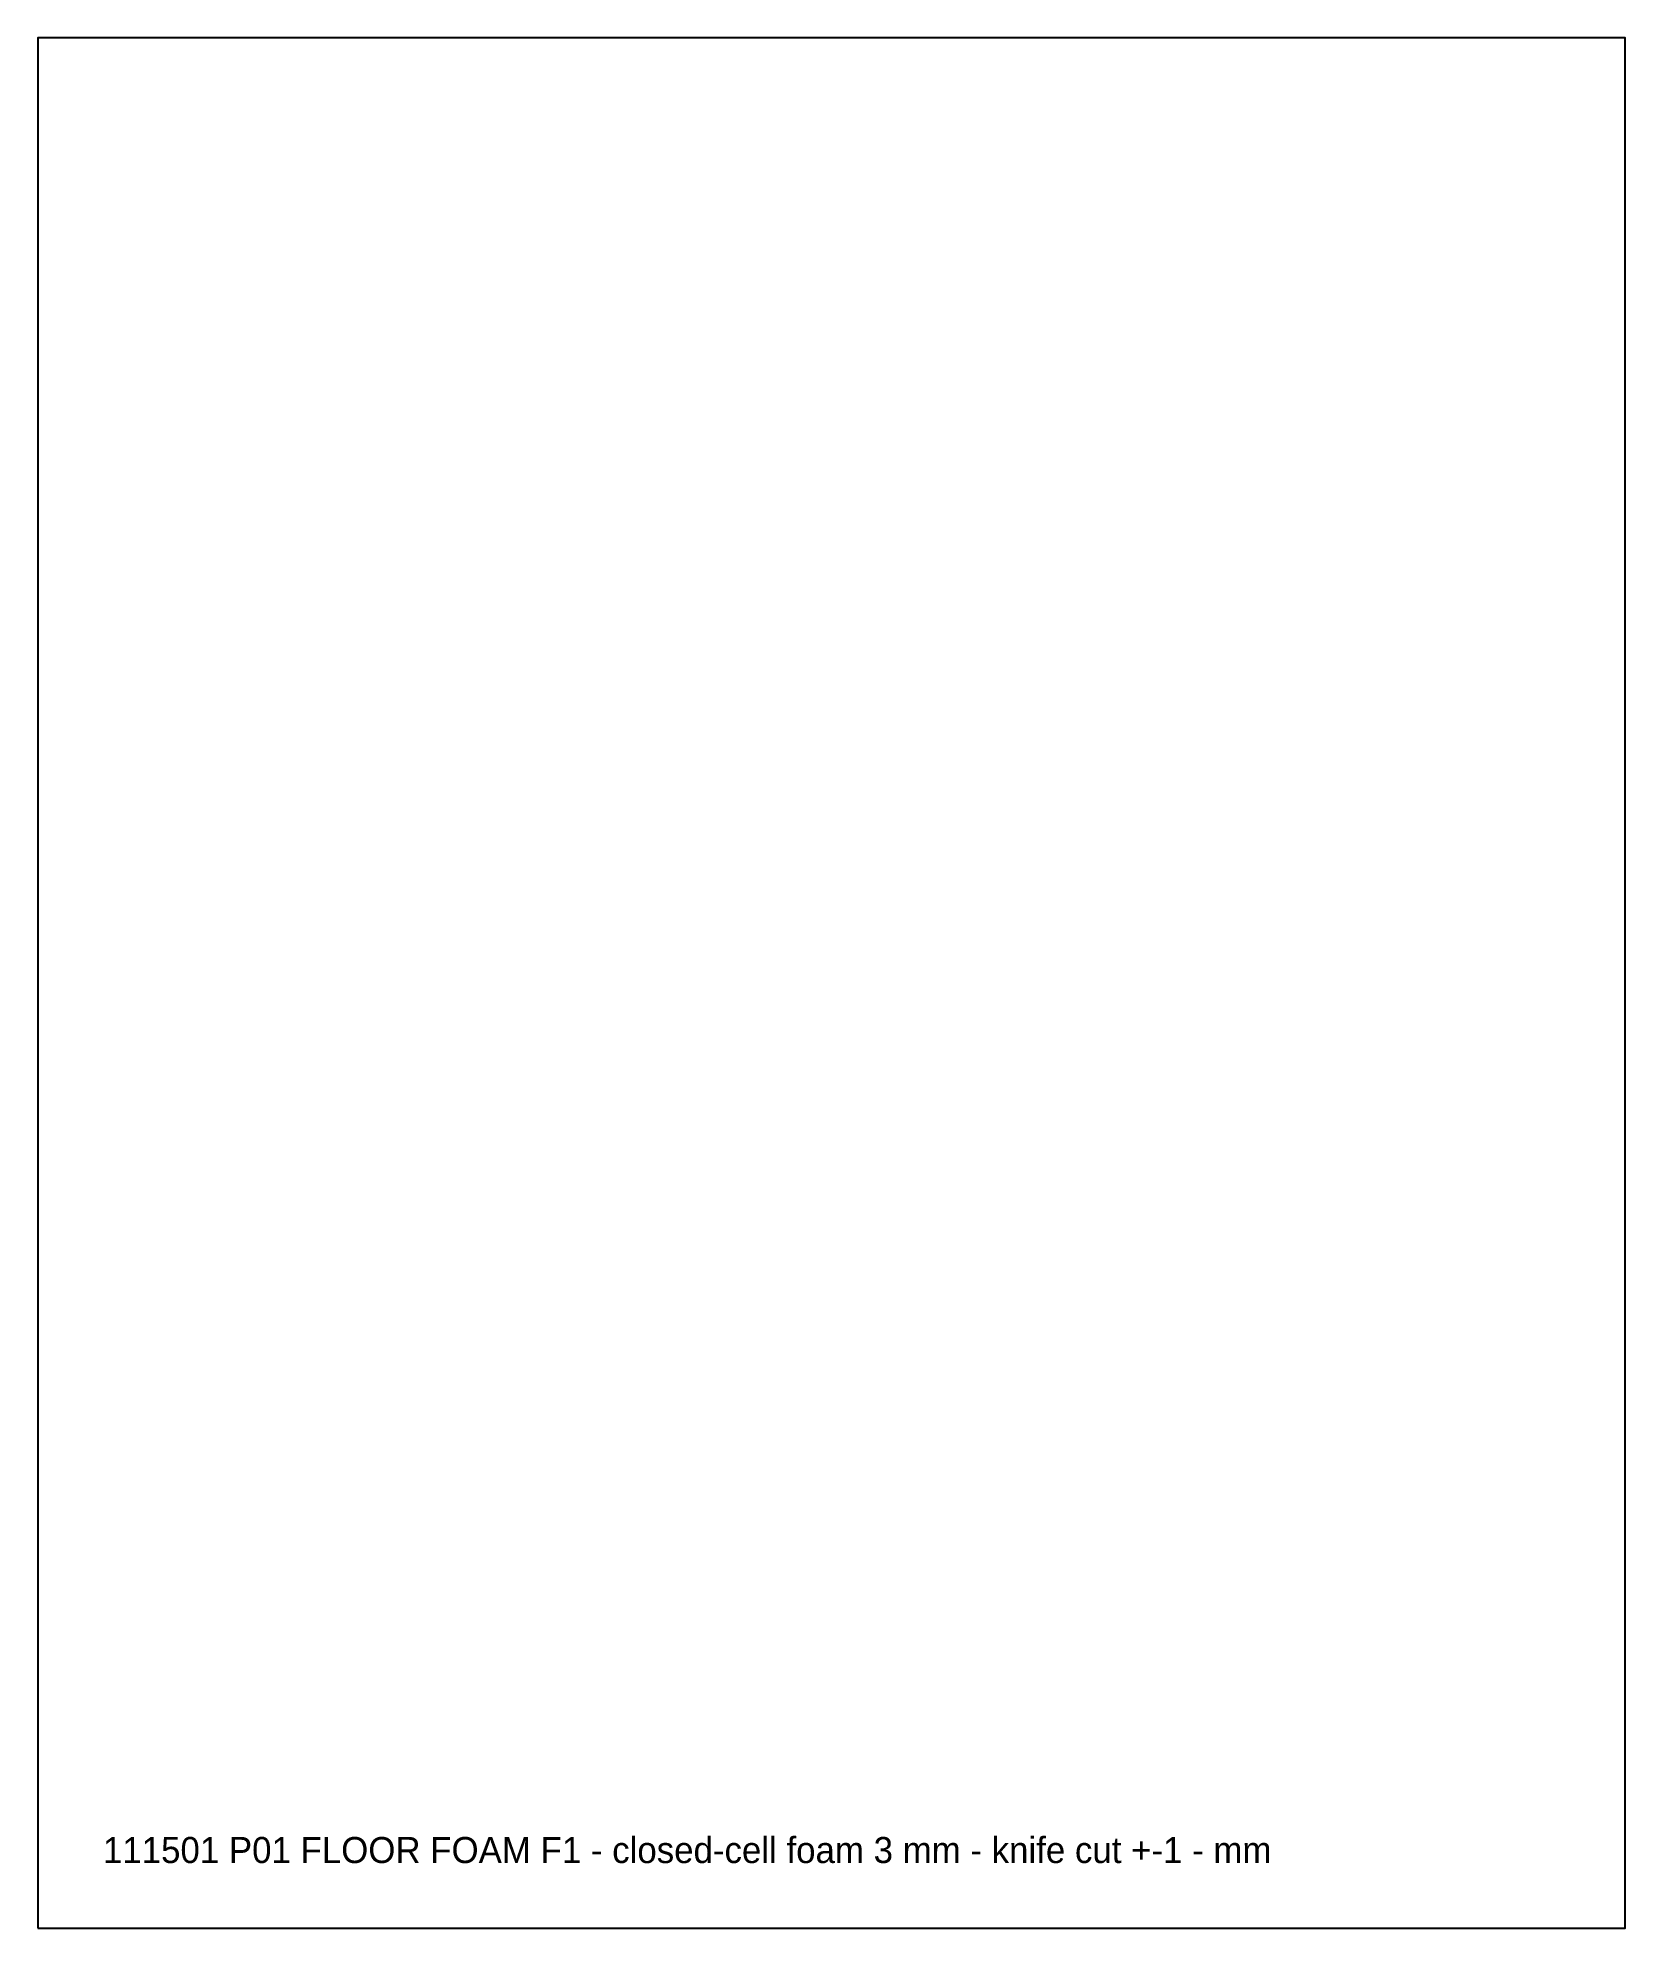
# Model space of a CAD drawing. Header units: millimetres. Extents: x -1206 to 12, y -645 to 806.
import ezdxf

# ---------------------------------------------------------------- set-up
doc = ezdxf.new("R2010")
doc.units = ezdxf.units.MM
doc.layers.add('CUT', color=7, linetype='Continuous')
doc.layers.add('MARK', color=1, linetype='Continuous')

msp = doc.modelspace()

# ---------------------------------------------------------------- linework, layer by layer
at = {"layer": 'CUT'}
msp.add_lwpolyline([(-1206, -645), (12.5, -645), (12.5, 806), (-1206, 806)], close=True, dxfattribs=at)

# ---------------------------------------------------------------- texts
at = {"layer": 'MARK'}
msp.add_text('111501 P01 FLOOR FOAM F1 - closed-cell foam 3 mm - knife cut +-1 - mm', height=20, dxfattribs=at).set_placement((-1156, -595))

doc.saveas('drawing.dxf')
